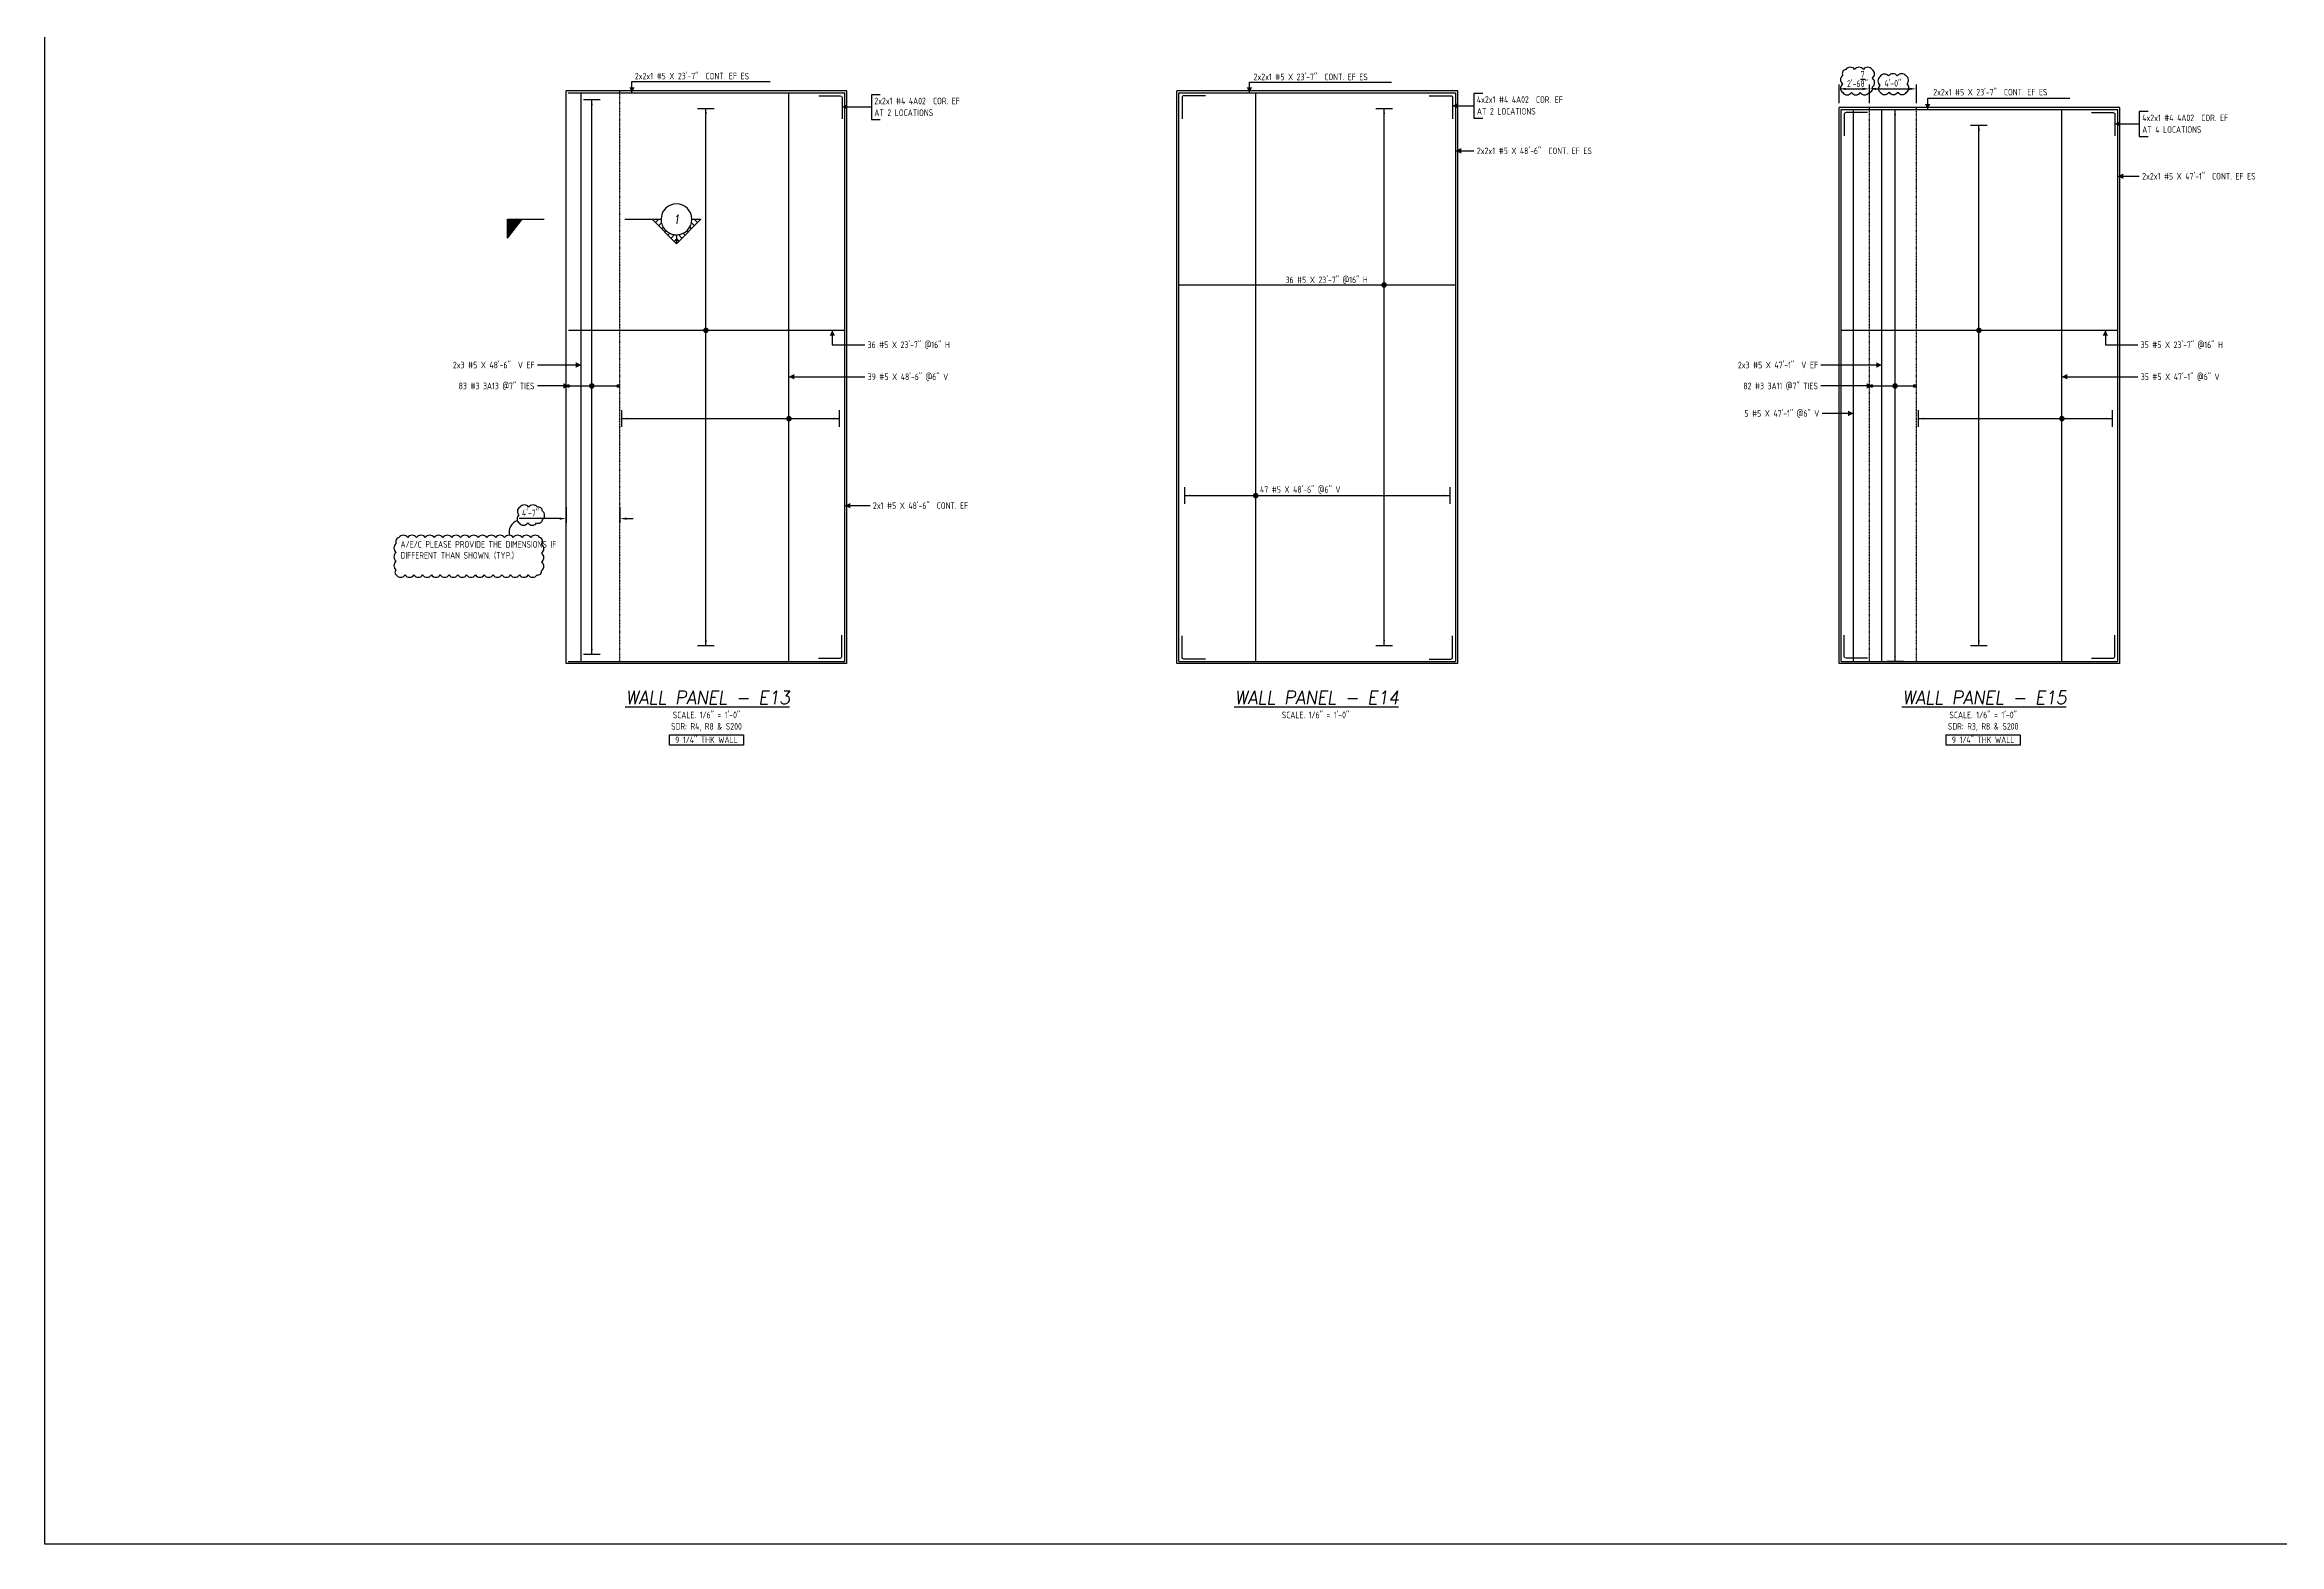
# Model space of a CAD drawing. Header units: inches. Extents: x -10781 to 50822, y -3854 to 38989.
# Drawn here: x 5421 to 7708, y -1266 to 268 of the extents above; entities that cross this region are included whole.
import ezdxf
from ezdxf.enums import TextEntityAlignment as Align

# ---------------------------------------------------------------- set-up
doc = ezdxf.new("R2010")
doc.units = ezdxf.units.IN
doc.header["$LTSCALE"] = 0.025
doc.header["$MEASUREMENT"] = 0
doc.linetypes.add('HIDDEN', pattern=[6, 3, -3])
doc.layers.get('0').update_dxf_attribs({"linetype": 'CONTINUOUS'})
doc.layers.get('Defpoints').update_dxf_attribs({"linetype": 'CONTINUOUS'})
for name, color, linetype in [('0-25TEXT', 7, 'CONTINUOUS'), ('0-35', 3, 'CONTINUOUS'), ('0-35TEXT', 3, 'CONTINUOUS'), ('0-50', 10, 'CONTINUOUS'), ('3', 3, 'CONTINUOUS'), ('BAR-LBL', 2, 'CONTINUOUS'), ('DETAIL', 83, 'CONTINUOUS'), ('hidden', 7, 'HIDDEN'), ('RANGELAY', 7, 'CONTINUOUS'), ('REBARS', 4, 'CONTINUOUS')]:
    doc.layers.add(name, color=color, linetype=linetype)
doc.styles.add('AR', font='ARCHQUIK.shx', dxfattribs={"width": 0.8})
doc.styles.add('ROMANT', font='romant')
doc.dimstyles.new('CADS_DIM_48', dxfattribs={"dimscale": 48, "dimtxt": 0.09375, "dimasz": 0.09375, "dimexe": 0.0625, "dimexo": 0.0625, "dimgap": 0.09375, "dimtad": 0, "dimtih": 1, "dimtoh": 1, "dimzin": 1, "dimdsep": 46, "dimlunit": 4, "dimtxsty": 'AR', "dimblk": 'CLOSED', "dimcen": 0.1875, "dimadec": 0, "dimazin": 0, "dimtfac": 1, "dimtofl": 0, "dimtmove": 0, "dimatfit": 1, "dimldrblk": 'DOTBLANK', "dimfxl": 1, "dimtzin": 0, "dimarcsym": 0})

# ---------------------------------------------------------------- blocks, each defined once
blk = doc.blocks.new('leadrblk')
blk.add_lwpolyline([(0, 0, 0, 1, 0), (1, 0, 1, 1, 0)], format="xyseb")
blk = doc.blocks.new('*U792', base_point=(6862.2, -360.7))
at = {"layer": 'REBARS', "color": 0}
blk.add_lwpolyline([(6838.2, -360.5), (6860.2, -360.5, 0.414213), (6861.9, -358.7), (6861.9, -336.7)], format="xyb", dxfattribs=at)
blk = doc.blocks.new('*U877', base_point=(6582, 22.1))
at = {"layer": 'REBARS', "color": 0}
blk.add_lwpolyline([(6582, 22.4), (6865, 22.4)], dxfattribs=at)
blk = doc.blocks.new('rendmark')
at = {"color": 4}
blk.add_line((0, -3), (0, 3), dxfattribs=at)
blk = doc.blocks.new('rarrow')
at = {"color": 7}
blk.add_solid([(2, -0.33), (2, 0.33), (0, 0)], dxfattribs=at)
blk = doc.blocks.new('*U601', base_point=(6791.9, -346.9))
at = {"layer": 'RANGELAY'}
blk.add_line((6791.9, -346.9), (6791.9, 203.1), dxfattribs=at)
at = {"layer": 'RANGELAY', "xscale": 2.834645669291339, "yscale": 2.834645669291339}
for name, p, rotation in [('rendmark', (6791.9, 203.1), 269.9999969630881), ('rarrow', (6791.9, 203.1), 269.9999969630881), ('rarrow', (6791.9, -346.9), 90.00000003355707), ('rendmark', (6791.9, -346.9), 90.00000003355707)]:
    blk.add_blockref(name, p, dxfattribs=dict(at, rotation=rotation))
blk = doc.blocks.new('VPM631C6')
at = {"const_width": 1}
blk.add_lwpolyline([(-0.5, 0, 1), (0.5, 0, 1)], format="xyb", close=True, dxfattribs=at)
blk = doc.blocks.new('*U602', base_point=(6660.8, -362.9))
at = {"layer": 'REBARS', "color": 0}
blk.add_lwpolyline([(6660.5, -362.9), (6660.5, 219.1)], dxfattribs=at)
blk = doc.blocks.new('*U603', base_point=(6588, -193.2))
at = {"layer": 'RANGELAY'}
blk.add_line((6588, -193.2), (6859.2, -193.2), dxfattribs=at)
at = {"layer": 'RANGELAY', "xscale": 2.834645669291339, "yscale": 2.834645669291339}
for name in ['rendmark', 'rarrow']:
    blk.add_blockref(name, (6588, -193.2), dxfattribs=at)
at = {"layer": 'RANGELAY', "xscale": 2.834645669291339, "yscale": 2.834645669291339, "rotation": 179.999996929531}
for name in ['rarrow', 'rendmark']:
    blk.add_blockref(name, (6859.2, -193.2), dxfattribs=at)
blk = doc.blocks.new('VPM631C9')
at = {"const_width": 1}
blk.add_lwpolyline([(-0.5, 0, 1), (0.5, 0, 1)], format="xyb", close=True, dxfattribs=at)
blk = doc.blocks.new('*U916', base_point=(6582, 218.8))
at = {"layer": 'REBARS', "color": 0}
blk.add_lwpolyline([(6582, 219.1), (6865, 219.1)], dxfattribs=at)
blk = doc.blocks.new('*U917', base_point=(6582, -362.6))
at = {"layer": 'REBARS', "color": 0}
blk.add_lwpolyline([(6582, -362.9), (6865, -362.9)], dxfattribs=at)
blk = doc.blocks.new('*U604', base_point=(6582.3, -362.9))
at = {"layer": 'REBARS', "color": 0}
blk.add_lwpolyline([(6582, -362.9), (6582, 219.1)], dxfattribs=at)
blk = doc.blocks.new('*U605', base_point=(6864.9, -362.9))
at = {"layer": 'REBARS', "color": 0}
blk.add_lwpolyline([(6865.2, -362.9), (6865.2, 219.1)], dxfattribs=at)
blk = doc.blocks.new('*U915', base_point=(7542.8, -24.3))
at = {"layer": 'REBARS', "color": 0}
blk.add_lwpolyline([(7542.8, -24), (7259.8, -24)], dxfattribs=at)
blk = doc.blocks.new('*U606', base_point=(7400.6, -346.9))
at = {"layer": 'RANGELAY'}
blk.add_line((7400.6, -346.9), (7400.6, 186.1), dxfattribs=at)
at = {"layer": 'RANGELAY', "xscale": 2.834645669291339, "yscale": 2.834645669291339}
for name, p, rotation in [('rendmark', (7400.6, 186.1), 269.9999968959739), ('rarrow', (7400.6, 186.1), 269.9999968959739), ('rarrow', (7400.6, -346.9), 89.99999996644287), ('rendmark', (7400.6, -346.9), 89.99999996644287)]:
    blk.add_blockref(name, p, dxfattribs=dict(at, rotation=rotation))
blk = doc.blocks.new('VPM67F01')
at = {"const_width": 1}
blk.add_lwpolyline([(-0.5, 0, 1), (0.5, 0, 1)], format="xyb", close=True, dxfattribs=at)
blk = doc.blocks.new('*U607', base_point=(7485.8, -362.9))
at = {"layer": 'REBARS', "color": 0}
blk.add_lwpolyline([(7485.5, -362.9), (7485.5, 202.1)], dxfattribs=at)
blk = doc.blocks.new('*U608', base_point=(7338.6, -114.4))
at = {"layer": 'RANGELAY'}
blk.add_line((7338.6, -114.4), (7536.8, -114.4), dxfattribs=at)
at = {"layer": 'RANGELAY', "xscale": 2.834645669291339, "yscale": 2.834645669291339}
for name in ['rendmark', 'rarrow']:
    blk.add_blockref(name, (7338.6, -114.4), dxfattribs=at)
at = {"layer": 'RANGELAY', "xscale": 2.834645669291339, "yscale": 2.834645669291339, "rotation": 179.999996929531}
for name in ['rarrow', 'rendmark']:
    blk.add_blockref(name, (7536.8, -114.4), dxfattribs=at)
blk = doc.blocks.new('VPM67F94')
at = {"const_width": 1}
blk.add_lwpolyline([(-0.5, 0, 1), (0.5, 0, 1)], format="xyb", close=True, dxfattribs=at)
blk = doc.blocks.new('*D35')
at = {"layer": 'Defpoints', "color": 0, "transparency": 16777216}
for p in [(7336.6, 223.1), (7288.5, 204.1), (7336.6, 204.1)]:
    blk.add_point(p, dxfattribs=at)
at = {"layer": 'DETAIL', "color": 0, "lineweight": -2, "transparency": 16777216}
for p, q in [((7288.5, 208.6), (7288.5, 227.6)), ((7295.2, 223.1), (7329.8, 223.1)), ((7336.6, 208.6), (7336.6, 227.6))]:
    blk.add_line(p, q, dxfattribs=at)
at = {"layer": 'DETAIL', "color": 0, "transparency": 16777216}
for points in [[(7295.2, 224.2), (7295.2, 222), (7288.5, 223.1)], [(7329.8, 224.2), (7329.8, 222), (7336.6, 223.1)]]:
    blk.add_solid(points, dxfattribs=at)
at = {"layer": 'DETAIL', "color": 0, "transparency": 16777216, "insert": (7312.5, 228.8), "char_height": 6.75, "attachment_point": 5, "style": 'AR'}
blk.add_mtext('4\'-0"', dxfattribs=at)
blk = doc.blocks.new('_DotBlank')
at = {"layer": '0-35', "color": 0, "lineweight": -2}
blk.add_line((-0.5, 0), (-1, 0), dxfattribs=at)
blk.add_circle((0, 0), 0.5, dxfattribs=at)
blk = doc.blocks.new('*U609', base_point=(7272.6, -362.9))
at = {"layer": 'REBARS', "color": 0}
blk.add_lwpolyline([(7272.3, -362.9), (7272.3, 202.1)], dxfattribs=at)
blk = doc.blocks.new('*U1075', base_point=(7290.8, -80.9))
at = {"layer": 'REBARS', "color": 0, "const_width": 1.8}
for points in [[(7290.9, -80, 1), (7290.9, -81.8, 1), (7290.9, -80)], [(7334.6, -81.8, 1), (7334.6, -80, 1), (7334.6, -81.8)]]:
    blk.add_lwpolyline(points, format="xyb", dxfattribs=at)
at = {"layer": 'REBARS', "color": 0}
blk.add_lwpolyline([(7290.9, -80.9), (7334.6, -80.9)], dxfattribs=at)
blk = doc.blocks.new('*U610', base_point=(7314.7, -362.9))
at = {"layer": 'RANGELAY'}
blk.add_line((7314.7, -362.9), (7314.7, 202.1), dxfattribs=at)
at = {"layer": 'RANGELAY', "xscale": 2.834645669291339, "yscale": 2.834645669291339}
for name, p, rotation in [('rendmark', (7314.7, 202.1), 269.9999969411396), ('rarrow', (7314.7, 202.1), 269.9999969411396), ('rendmark', (7314.7, -362.9), 90.00000001160858), ('rarrow', (7314.7, -362.9), 90.00000001160858)]:
    blk.add_blockref(name, p, dxfattribs=dict(at, rotation=rotation))
blk = doc.blocks.new('VPM68227')
at = {"const_width": 1}
blk.add_lwpolyline([(-0.5, 0, 1), (0.5, 0, 1)], format="xyb", close=True, dxfattribs=at)
blk = doc.blocks.new('*U1074', base_point=(7301.6, -363.1))
at = {"layer": 'REBARS', "color": 0}
blk.add_lwpolyline([(7301.2, -363.1), (7301.2, 201.9)], dxfattribs=at)
blk = doc.blocks.new('*U812', base_point=(7262.6, -359.9))
at = {"layer": 'REBARS', "color": 0}
blk.add_lwpolyline([(7286.6, -359.7), (7264.6, -359.7, -0.414213), (7262.8, -357.9), (7262.8, -335.9)], format="xyb", dxfattribs=at)
blk = doc.blocks.new('*U813', base_point=(7539.8, -359.9))
at = {"layer": 'REBARS', "color": 0}
blk.add_lwpolyline([(7515.8, -359.7), (7537.8, -359.7, 0.414213), (7539.6, -357.9), (7539.6, -335.9)], format="xyb", dxfattribs=at)
blk = doc.blocks.new('*U913', base_point=(7259.6, 201.8))
at = {"layer": 'REBARS', "color": 0}
blk.add_lwpolyline([(7259.6, 202.1), (7542.6, 202.1)], dxfattribs=at)
blk = doc.blocks.new('*U914', base_point=(7259.6, -362.6))
at = {"layer": 'REBARS', "color": 0}
blk.add_lwpolyline([(7259.6, -362.9), (7542.6, -362.9)], dxfattribs=at)
blk = doc.blocks.new('*U611', base_point=(7259.9, -362.9))
at = {"layer": 'REBARS', "color": 0}
blk.add_lwpolyline([(7259.6, -362.9), (7259.6, 202.1)], dxfattribs=at)
blk = doc.blocks.new('*U612', base_point=(7542.5, -362.9))
at = {"layer": 'REBARS', "color": 0}
blk.add_lwpolyline([(7542.8, -362.9), (7542.8, 202.1)], dxfattribs=at)
blk = doc.blocks.new('*U1072', base_point=(5957.1, -80.9))
at = {"layer": 'REBARS', "color": 0, "const_width": 1.8}
for points in [[(5957.2, -80, 1), (5957.2, -81.8, 1), (5957.2, -80)], [(6007.9, -81.8, 1), (6007.9, -80, 1), (6007.9, -81.8)]]:
    blk.add_lwpolyline(points, format="xyb", dxfattribs=at)
at = {"layer": 'REBARS', "color": 0}
blk.add_lwpolyline([(5957.2, -80.9), (6007.9, -80.9)], dxfattribs=at)
blk = doc.blocks.new('*U613', base_point=(5981.2, -355.9))
at = {"layer": 'RANGELAY'}
blk.add_line((5981.2, -355.9), (5981.2, 212.1), dxfattribs=at)
at = {"layer": 'RANGELAY', "xscale": 2.834645669291339, "yscale": 2.834645669291339}
for name, p, rotation in [('rendmark', (5981.2, 212.1), 269.9999969411396), ('rarrow', (5981.2, 212.1), 269.9999969411396), ('rendmark', (5981.2, -355.9), 90.00000001160855), ('rarrow', (5981.2, -355.9), 90.00000001160855)]:
    blk.add_blockref(name, p, dxfattribs=dict(at, rotation=rotation))
blk = doc.blocks.new('VPM6843E')
at = {"const_width": 1}
blk.add_lwpolyline([(-0.5, 0, 1), (0.5, 0, 1)], format="xyb", close=True, dxfattribs=at)
blk = doc.blocks.new('*U1073', base_point=(5970.6, -362.9))
at = {"layer": 'REBARS', "color": 0}
blk.add_lwpolyline([(5970.3, -362.9), (5970.3, 219.1)], dxfattribs=at)
blk = doc.blocks.new('*U880', base_point=(6240.2, -24.3))
at = {"layer": 'REBARS', "color": 0}
blk.add_lwpolyline([(6240.2, -24), (5957.2, -24)], dxfattribs=at)
blk = doc.blocks.new('*U614', base_point=(6097.9, -346.9))
at = {"layer": 'RANGELAY'}
blk.add_line((6097.9, -346.9), (6097.9, 203.1), dxfattribs=at)
at = {"layer": 'RANGELAY', "xscale": 2.834645669291339, "yscale": 2.834645669291339}
for name, p, rotation in [('rendmark', (6097.9, 203.1), 269.9999968959739), ('rarrow', (6097.9, 203.1), 269.9999968959739), ('rarrow', (6097.9, -346.9), 89.99999996644293), ('rendmark', (6097.9, -346.9), 89.99999996644293)]:
    blk.add_blockref(name, p, dxfattribs=dict(at, rotation=rotation))
blk = doc.blocks.new('VPM685D0')
at = {"const_width": 1}
blk.add_lwpolyline([(-0.5, 0, 1), (0.5, 0, 1)], format="xyb", close=True, dxfattribs=at)
blk = doc.blocks.new('*U615', base_point=(6183.1, -362.9))
at = {"layer": 'REBARS', "color": 0}
blk.add_lwpolyline([(6182.8, -362.9), (6182.8, 219.1)], dxfattribs=at)
blk = doc.blocks.new('*U616', base_point=(6011.9, -114.4))
at = {"layer": 'RANGELAY'}
blk.add_line((6011.9, -114.4), (6234.2, -114.4), dxfattribs=at)
at = {"layer": 'RANGELAY', "xscale": 2.834645669291339, "yscale": 2.834645669291339}
for name in ['rendmark', 'rarrow']:
    blk.add_blockref(name, (6011.9, -114.4), dxfattribs=at)
at = {"layer": 'RANGELAY', "xscale": 2.834645669291339, "yscale": 2.834645669291339, "rotation": 179.999996929531}
for name in ['rarrow', 'rendmark']:
    blk.add_blockref(name, (6234.2, -114.4), dxfattribs=at)
blk = doc.blocks.new('VPM68663')
at = {"const_width": 1}
blk.add_lwpolyline([(-0.5, 0, 1), (0.5, 0, 1)], format="xyb", close=True, dxfattribs=at)
blk = doc.blocks.new('*U816', base_point=(6237.2, -359.9))
at = {"layer": 'REBARS', "color": 0}
blk.add_lwpolyline([(6213.2, -359.7), (6235.2, -359.7, 0.414213), (6236.9, -357.9), (6236.9, -335.9)], format="xyb", dxfattribs=at)
blk = doc.blocks.new('*U617', base_point=(5956.9, 218.8))
at = {"layer": 'REBARS', "color": 0}
blk.add_lwpolyline([(5956.9, 219.1), (6240.2, 219.1)], dxfattribs=at)
blk = doc.blocks.new('*U618', base_point=(5956.9, -362.6))
at = {"layer": 'REBARS', "color": 0}
blk.add_lwpolyline([(5956.9, -362.9), (6240.2, -362.9)], dxfattribs=at)
blk = doc.blocks.new('*U619', base_point=(6239.9, -362.9))
at = {"layer": 'REBARS', "color": 0}
blk.add_lwpolyline([(6240.2, -362.9), (6240.2, 219.1)], dxfattribs=at)
blk = doc.blocks.new('SECTARO')
for p, q in [((33.3, 0), (0, 0)), ((33.3, 17), (33.3, 0))]:
    blk.add_line(p, q)
at = {"linetype": 'Continuous'}
blk.add_line((33.3, 17), (20.1, 0), dxfattribs=at)
for points in [[(33.3, 0), (33.3, 17), (33.3, 0), (20.1, 0)], [(33.3, 17), (20.1, 0), (33.3, 0), (33.3, 17)]]:
    blk.add_solid(points, dxfattribs=at)
blk = doc.blocks.new('*X3')
at = {"color": 0, "linetype": 'Continuous'}
for p, q in [((-1.108, 0.278), (-1.075, 0.312)), ((-1.081, 0.217), (-1.031, 0.267)), ((-1.013, 0.197), (-0.986, 0.223)), ((-0.96, 0.161), (-0.942, 0.179)), ((-0.92, 0.112), (-0.898, 0.135)), ((-0.895, 0.05), (-0.854, 0.091)), ((-0.856, 0), (-0.81, 0.046)), ((-0.768, 0), (-0.765, 0.002))]:
    blk.add_line(p, q, dxfattribs=at)
blk = doc.blocks.new('*X2')
at = {"color": 0, "linetype": 'Continuous'}
for p, q in [((-1.108, 0.278), (-1.075, 0.312)), ((-0.96, 0.161), (-0.942, 0.179)), ((-0.856, 0), (-0.81, 0.046))]:
    blk.add_line(p, q, dxfattribs=at)
blk = doc.blocks.new('SECTNU')
at = {"linetype": 'Continuous'}
blk.add_line((-24.7, 0), (-32.8, 0), dxfattribs=at)
blk.add_line((0, 0), (-24.7, 0))
at = {"layer": '3'}
for p, q in [((-68.9, 0), (-46.8, 22.1)), ((-60.8, 0), (-68.9, 0))]:
    blk.add_line(p, q, dxfattribs=at)
at = {"layer": '3', "linetype": 'Continuous'}
blk.add_line((-46.8, 14), (-46.8, 22.1), dxfattribs=at)
at = {"layer": '3'}
for points in [[(-46.8, 22.1), (-24.7, 0), (-32.8, 0, 1)], [(-32.8, 0, 0.414214), (-46.8, 14)]]:
    blk.add_lwpolyline(points, format="xyb", dxfattribs=at)
for start, end in [(90, 180), (180, 0)]:
    blk.add_arc((-46.8, 0), 14, start, end, dxfattribs=at)
at = {"linetype": 'Continuous', "xscale": -64, "yscale": 64, "zscale": 64, "rotation": 359.9999999999999}
blk.add_blockref('*X3', (-117.7, 0), dxfattribs=at)
at = {"linetype": 'Continuous', "xscale": 64, "yscale": 64, "zscale": 64}
for name in ['*X3', '*X2']:
    blk.add_blockref(name, (24.1, 0), dxfattribs=at)
at = {"linetype": 'Continuous', "style": 'ROMANT', "oblique": 9, "width": 0.9}
blk.add_attdef('NO', text='', height=8, dxfattribs=at).set_placement((-46.8, 0), align=Align.MIDDLE)
blk = doc.blocks.new('*U817', base_point=(6237.4, 216.3))
at = {"layer": 'REBARS', "color": 0}
blk.add_lwpolyline([(6213.4, 216.1), (6235.4, 216.1, -0.414213), (6237.2, 214.3), (6237.2, 192.3)], format="xyb", dxfattribs=at)
blk = doc.blocks.new('*U793', base_point=(6585, -360.7))
at = {"layer": 'REBARS', "color": 0}
blk.add_lwpolyline([(6609, -360.5), (6587, -360.5, -0.414213), (6585.2, -358.7), (6585.2, -336.7)], format="xyb", dxfattribs=at)
blk = doc.blocks.new('*U794', base_point=(6585, 216.3))
at = {"layer": 'REBARS', "color": 0}
blk.add_lwpolyline([(6609, 216.1), (6587, 216.1, 0.414214), (6585.2, 214.3), (6585.2, 192.3)], format="xyb", dxfattribs=at)
blk = doc.blocks.new('*U795', base_point=(6862.2, 216.3))
at = {"layer": 'REBARS', "color": 0}
blk.add_lwpolyline([(6838.2, 216.1), (6860.2, 216.1, -0.414214), (6861.9, 214.3), (6861.9, 192.3)], format="xyb", dxfattribs=at)
blk = doc.blocks.new('*U814', base_point=(7262.6, 199.1))
at = {"layer": 'REBARS', "color": 0}
blk.add_lwpolyline([(7286.6, 198.8), (7264.6, 198.8, 0.414214), (7262.8, 197.1), (7262.8, 175.1)], format="xyb", dxfattribs=at)
blk = doc.blocks.new('*U815', base_point=(7539.8, 199.1))
at = {"layer": 'REBARS', "color": 0}
blk.add_lwpolyline([(7515.8, 198.8), (7537.8, 198.8, -0.414214), (7539.6, 197.1), (7539.6, 175.1)], format="xyb", dxfattribs=at)
blk = doc.blocks.new('*D658')
at = {"layer": 'Defpoints', "color": 0, "transparency": 16777216}
for p in [(7288.5, 223.1), (7257.6, 204.1), (7288.5, 204.1)]:
    blk.add_point(p, dxfattribs=at)
at = {"layer": 'DETAIL', "color": 0, "lineweight": -2, "transparency": 16777216}
for p, q in [((7257.6, 208.6), (7257.6, 227.6)), ((7264.3, 223.1), (7281.7, 223.1)), ((7288.5, 208.6), (7288.5, 227.6))]:
    blk.add_line(p, q, dxfattribs=at)
at = {"layer": 'DETAIL', "color": 0, "transparency": 16777216}
for points in [[(7264.3, 224.2), (7264.3, 222), (7257.6, 223.1)], [(7281.7, 224.2), (7281.7, 222), (7288.5, 223.1)]]:
    blk.add_solid(points, dxfattribs=at)
at = {"layer": 'DETAIL', "color": 0, "transparency": 16777216, "insert": (7276.3, 233.2), "char_height": 6.75, "attachment_point": 5, "style": 'AR'}
blk.add_mtext('2\'-6{\\H1.000000x;\\S7/8;}"', dxfattribs=at)
blk = doc.blocks.new('*D997')
at = {"layer": 'Defpoints', "color": 0, "transparency": 16777216}
for p in [(5954.9, -200.4), (6009.9, -200.4), (5954.9, -216.7)]:
    blk.add_point(p, dxfattribs=at)
at = {"layer": 'DETAIL', "color": 0, "lineweight": -2, "transparency": 16777216}
for p, q in [((5954.9, -204.9), (5954.9, -221.2)), ((6009.9, -204.9), (6009.9, -221.2)), ((5948.2, -216.7), (5906.9, -216.7)), ((6016.7, -216.7), (6023.4, -216.7))]:
    blk.add_line(p, q, dxfattribs=at)
at = {"layer": 'DETAIL', "color": 0, "transparency": 16777216}
for points in [[(5948.2, -215.6), (5948.2, -217.9), (5954.9, -216.7)], [(6016.7, -215.6), (6016.7, -217.9), (6009.9, -216.7)]]:
    blk.add_solid(points, dxfattribs=at)
at = {"layer": 'DETAIL', "color": 0, "transparency": 16777216, "insert": (5918.4, -211), "char_height": 6.75, "attachment_point": 5, "style": 'AR'}
blk.add_mtext('4\'-7"', dxfattribs=at)

msp = doc.modelspace()

# ---------------------------------------------------------------- linework, layer by layer
at = {"layer": '0-25TEXT'}
for points in [[(6022.28118, 219.08879), (6022.28118, 230.64159), (6163.54337, 230.64159)], [(6654.12054, 219.08879), (6654.12054, 230.12056), (6799.33941, 230.12056)], [(6276.26129, 217.09338), (6267.26224, 217.09338), (6267.26224, 191.59606), (6276.26129, 191.59606)], [(6892.85065, 218.51044), (6883.8516, 218.51044), (6883.8516, 193.01312), (6892.85065, 193.01312)], [(7348.11732, 202.08879), (7348.11732, 213.70945), (7493.61975, 213.70945)], [(6237.16586, 204.71968), (6267.26224, 204.71968)], [(6861.92183, 205.76178), (6883.8516, 205.76178)], [(7539.58488, 187.45993), (7564.6578, 187.45993)], [(7573.65686, 199.83363), (7564.6578, 199.83363), (7564.6578, 174.33631), (7573.65686, 174.33631)], [(6865.20492, 159.67862), (6883.8516, 159.67862)], [(7542.83481, 133.67841), (7564.6578, 133.67841)], [(6227.2629, -24.02402), (6227.2629, -38.79573), (6260.39673, -38.79573)], [(7529.93171, -24.02402), (7529.93171, -38.79573), (7563.06554, -38.79573)], [(5970.32685, -59.51841), (5925.60122, -59.51839)], [(7301.23772, -59.51839), (7238.90687, -59.51839)], [(5957.66103, -80.93991), (5925.51943, -80.93991)], [(6182.81495, -71.55995), (6260.49532, -71.55995)], [(7291.24, -80.93991), (7238.82509, -80.93991)], [(7485.48377, -71.55995), (7563.16413, -71.55995)], [(7272.29097, -109.05849), (7240.22702, -109.05849)], [(6240.166, -203.41901), (6265.87127, -203.41901)]]:
    msp.add_lwpolyline(points, dxfattribs=at)
at = {"layer": '0-35'}
for p, q in [((5954.91605, -364.91121), (5954.91605, 221.08879)), ((6242.16605, 221.08879), (5954.91605, 221.08879)), ((6242.16605, -364.91121), (6242.16605, 221.08879)), ((6579.95495, -364.91121), (6579.95495, 221.08879)), ((6867.20495, 221.08879), (6579.95495, 221.08879)), ((6867.20495, -364.91121), (6867.20495, 221.08879)), ((7257.58487, -364.91121), (7257.58487, 204.08879)), ((7544.83487, 204.08879), (7257.58487, 204.08879)), ((7544.83487, -364.91121), (7544.83487, 204.08879)), ((6242.16605, -364.91121), (5954.91605, -364.91121)), ((6867.20495, -364.91121), (6579.95495, -364.91121)), ((7544.83487, -364.91121), (7257.58487, -364.91121))]:
    msp.add_line(p, q, dxfattribs=at)
at = {"layer": '0-50'}
for points in [[(6060.5838, -438.16317), (6136.47064, -438.16317), (6136.47064, -448.51953), (6060.5838, -448.51953)], [(7366.94457, -438.16317), (7442.83141, -438.16317), (7442.83141, -448.51953), (7366.94457, -448.51953)]]:
    msp.add_lwpolyline(points, close=True, dxfattribs=at)
at = {"layer": 'BAR-LBL'}
msp.add_lwpolyline([(5421.30462, 1218.9583), (9773.86267, 1218.9583), (9773.86267, -1266.46422), (5421.30462, -1266.46422)], close=True, dxfattribs=at)
at = {"layer": 'DETAIL'}
for points in [[(7261.18053, 219.33529, 0.52056705), (7270.18053, 219.33529, 0.52056705), (7279.18053, 219.33529, 0.52056705), (7288.18053, 219.33529, 0.52056705), (7291.49104, 225.02477, 0.52056705), (7291.49104, 234.02477, 0.52056705), (7291.33625, 242.86998, 0.52056705), (7282.33625, 242.86998, 0.52056705), (7273.33625, 242.86998, 0.52056705), (7264.33625, 242.86998, 0.52056705), (7261.18053, 237.02569, 0.52056705), (7261.18053, 228.02569, 0.52056705)], [(7299.54474, 219.5855, 0.52056705), (7308.54474, 219.5855, 0.52056705), (7317.54474, 219.5855, 0.52056705), (7326.54474, 219.5855, 0.52056705), (7326.93015, 228.20009, 0.52056705), (7326.01536, 236.2853, 0.52056705), (7317.01536, 236.2853, 0.52056705), (7308.01536, 236.2853, 0.52056705), (7299.54474, 235.75592, 0.52056705), (7299.54474, 226.75592, 0.52056705)], [(5906.68892, -221.10588, 0.52056705), (5915.68892, -221.10588, 0.52056705), (5924.68892, -221.10588, 0.52056705), (5930.55361, -217.97057, 0.52056705), (5930.55361, -208.97057, 0.52056705), (5925.48062, -205.04357, 0.52056705), (5916.48062, -205.04357, 0.52056705), (5907.48062, -205.04357, 0.52056705), (5906.68892, -213.25187, 0.52056705)], [(5781.07428, -274.42079, 0.52056705), (5790.07428, -274.42079, 0.52056705), (5799.07428, -274.42079, 0.52056705), (5808.07428, -274.42079, 0.52056705), (5817.07428, -274.42079, 0.52056705), (5826.07428, -274.42079, 0.52056705), (5835.07428, -274.42079, 0.52056705), (5844.07428, -274.42079, 0.52056705), (5853.07428, -274.42079, 0.52056705), (5862.07428, -274.42079, 0.52056705), (5871.07428, -274.42079, 0.52056705), (5880.07428, -274.42079, 0.52056705), (5889.07428, -274.42079, 0.52056705), (5898.07428, -274.42079, 0.52056705), (5907.07428, -274.42079, 0.52056705), (5916.07428, -274.42079, 0.52056705), (5925.07428, -274.42079, 0.52056705), (5929.74956, -270.09607, 0.52056705), (5929.74956, -261.09607, 0.52056705), (5929.74956, -252.09607, 0.52056705), (5929.74956, -243.09607, 0.52056705), (5927.79767, -236.04797, 0.52056705), (5918.79767, -236.04797, 0.52056705), (5909.79767, -236.04797, 0.52056705), (5900.79767, -236.04797, 0.52056705), (5891.79767, -236.04797, 0.52056705), (5882.79767, -236.04797, 0.52056705), (5873.79767, -236.04797, 0.52056705), (5864.79767, -236.04797, 0.52056705), (5855.79767, -236.04797, 0.52056705), (5846.79767, -236.04797, 0.52056705), (5837.79767, -236.04797, 0.52056705), (5828.79767, -236.04797, 0.52056705), (5819.79767, -236.04797, 0.52056705), (5810.79767, -236.04797, 0.52056705), (5801.79767, -236.04797, 0.52056705), (5792.79767, -236.04797, 0.52056705), (5783.79767, -236.04797, 0.52056705), (5781.07428, -242.32458, 0.52056705), (5781.07428, -251.32458, 0.52056705), (5781.07428, -260.32458, 0.52056705), (5781.07428, -269.32458, 0.52056705)]]:
    msp.add_lwpolyline(points, format="xyb", close=True, dxfattribs=at)
msp.add_arc((5908.15549, -230.21981), 11.67519, 105.70109506, 197.62141356, dxfattribs=at)
at = {"layer": 'hidden'}
for p, q in [((6009.91584, -364.91121), (6009.91584, 221.08879)), ((7288.49502, -364.91121), (7288.49502, 204.08879)), ((7336.569, -364.91121), (7336.569, 204.08879))]:
    msp.add_line(p, q, dxfattribs=at)

# ---------------------------------------------------------------- block references
ref = msp.add_blockref('SECTNU', (6014.94526, 89.59664), dxfattribs=dict(xscale=1.129181470141702, yscale=1.129181470141702, zscale=1.129181470141702, rotation=180))
ref.add_attrib('NO', '1', dxfattribs={"linetype": 'Continuous', "height": 9.03345, "style": 'ROMANT', "oblique": 9, "width": 0.9}).set_placement((6067.80529, 89.59663), align=Align.MIDDLE)
at = {"xscale": 1.129181470141702, "yscale": 1.129181470141702, "zscale": 1.129181470141702, "rotation": 180}
msp.add_blockref('SECTARO', (5932.56159, 89.59665), dxfattribs=at)
at = {"layer": '0-25TEXT'}
for name, p, xscale, yscale, rotation in [('leadrblk', (6022.28118, 219.08879), 5.623937007874017, 2.250708661417324, 90.00000153523449), ('leadrblk', (6654.12054, 219.08879), 5.623937007874017, 2.250708661417324, 90.00000153523449), ('leadrblk', (7348.11732, 202.08879), 5.623937007874017, 2.250708661417324, 90.00000153523449), ('leadrblk', (7542.83481, 133.67841), 5.62393700787401, 2.250708661417324, 6.129042313673954e-06), ('VPM631C6', (6791.90548, 22.41736), 2.834645669291339, 2.834645669291339, 90.00000003355706), ('VPM685D0', (6097.91357, -24.02401), 2.834645669291339, 2.834645669291339, 269.9999999664429), ('leadrblk', (6227.2629, -24.02402), 5.623937007874017, 2.250708661417324, 270.0000046057035), ('VPM67F01', (7400.58238, -24.02401), 2.834645669291339, 2.834645669291339, 269.9999999664429), ('leadrblk', (7529.93171, -24.02402), 5.623937007874017, 2.250708661417324, 270.0000046057035), ('leadrblk', (5970.32685, -59.51841), 5.623937007874017, 2.250708661417324, 180.000003070469), ('leadrblk', (7301.23772, -59.51839), 5.623937007874017, 2.250708661417324, 180.000003070469), ('leadrblk', (5957.66103, -80.93991), 5.623937007874017, 2.250708661417324, 180.000003070469), ('VPM6843E', (5981.16194, -80.93991), 2.834645669291339, 2.834645669291339, 90.00000001160855), ('leadrblk', (7291.24, -80.93991), 5.623937007874017, 2.250708661417324, 180.000003070469), ('VPM68227', (7314.74091, -80.93991), 2.834645669291339, 2.834645669291339, 90.00000001160855), ('leadrblk', (7272.29097, -109.05849), 5.623937007874017, 2.250708661417324, 180.000003070469), ('leadrblk', (6240.166, -203.41901), 5.623937007874003, 2.250708661417324, 6.129042313673964e-06)]:
    msp.add_blockref(name, p, dxfattribs=dict(at, xscale=xscale, yscale=yscale, rotation=rotation))
for name, p, xscale, yscale in [('leadrblk', (6237.16586, 204.71968), 5.623937007874017, 2.250708661417324), ('leadrblk', (6861.92183, 205.76178), 5.623937007874017, 2.250708661417324), ('leadrblk', (7539.58488, 187.45993), 5.623937007874017, 2.250708661417324), ('leadrblk', (6865.20492, 159.67862), 5.623937007874017, 2.250708661417324), ('leadrblk', (6182.81495, -71.55995), 5.623937007874017, 2.250708661417324), ('leadrblk', (7485.48377, -71.55995), 5.623937007874017, 2.250708661417324), ('VPM68663', (6182.8149, -114.39789), 2.834645669291339, 2.834645669291339), ('VPM67F94', (7485.48371, -114.39789), 2.834645669291339, 2.834645669291339), ('VPM631C9', (6660.49909, -193.17856), 2.834645669291339, 2.834645669291339)]:
    msp.add_blockref(name, p, dxfattribs=dict(at, xscale=xscale, yscale=yscale))
at = {"layer": 'RANGELAY'}
for name, p in [('*U613', (5981.16194, -355.91121)), ('*U614', (6097.91357, -346.91121)), ('*U601', (6791.90548, -346.91121)), ('*U610', (7314.74091, -362.91121)), ('*U606', (7400.58238, -346.91121)), ('*U616', (6011.91592, -114.39789)), ('*U608', (7338.569, -114.39789)), ('*U603', (6587.95495, -193.17856))]:
    msp.add_blockref(name, p, dxfattribs=at)
at = {"layer": 'REBARS', "color": 4}
for name, p in [('*U617', (5956.91606, 218.77629)), ('*U1073', (5970.63925, -362.91121)), ('*U615', (6183.12736, -362.91121)), ('*U817', (6237.41584, 216.33887)), ('*U619', (6239.85355, -362.91121)), ('*U916', (6581.95495, 218.77629)), ('*U604', (6582.26745, -362.91121)), ('*U794', (6584.98807, 216.33878)), ('*U602', (6660.81156, -362.91121)), ('*U795', (6862.17182, 216.33878)), ('*U605', (6864.89245, -362.91121)), ('*U913', (7259.58487, 201.77629)), ('*U611', (7259.89737, -362.91121)), ('*U814', (7262.58488, 199.0888)), ('*U609', (7272.6034, -362.91121)), ('*U1074', (7301.55012, -363.13853)), ('*U607', (7485.79617, -362.91121)), ('*U815', (7539.83488, 199.08879)), ('*U612', (7542.52237, -362.91121)), ('*U877', (6581.95495, 22.10486)), ('*U880', (6240.16605, -24.33651)), ('*U915', (7542.83487, -24.33651)), ('*U1072', (5957.05383, -80.93991)), ('*U1075', (7290.7565, -80.93991)), ('*U816', (6237.16605, -359.9113)), ('*U793', (6584.98807, -360.70188)), ('*U792', (6862.17182, -360.70188)), ('*U812', (7262.58487, -359.91121)), ('*U813', (7539.83487, -359.91121)), ('*U618', (5956.91606, -362.59871)), ('*U917', (6581.95495, -362.59871)), ('*U914', (7259.58487, -362.59871))]:
    msp.add_blockref(name, p, dxfattribs=at)

# ---------------------------------------------------------------- texts
at = {"color": 7, "linetype": 'Continuous', "style": 'ROMANT', "oblique": 9, "width": 0.95}
for s, p in [('%%UWALL PANEL - E13', (6099.8991, -406.59126)), ('%%UWALL PANEL - E14', (6723.07558, -406.59126)), ('%%UWALL PANEL - E15', (7406.25987, -406.59126))]:
    msp.add_text(s, height=13.5, dxfattribs=at).set_placement(p, align=Align.CENTER)
at = {"layer": '0-35TEXT', "style": 'AR', "width": 0.8}
for p in [(6270.26192, 195.34567), (6886.85128, 196.76272)]:
    msp.add_text('AT 2 LOCATIONS', height=6.7498312, dxfattribs=at).set_placement(p)
msp.add_text('AT 4 LOCATIONS', height=6.7498312, rotation=359.99994889, dxfattribs=at).set_placement((7567.65749, 178.08591))
for s, p in [('SDR: R4, R8 & S200', (6098.52722, -432.70635)), ('SCALE. 1/6" = 1\'-0"', (6098.52722, -421.03815)), ('SCALE. 1/6" = 1\'-0"', (6721.7037, -421.03815)), ('SDR: R3, R8 & S200', (7404.88799, -432.70635)), ('SCALE. 1/6" = 1\'-0"', (7404.88799, -421.03815)), ('9 1/4" THK WALL', (6098.4503, -446.49437)), ('9 1/4" THK WALL', (7404.81107, -446.49437))]:
    msp.add_text(s, height=6.7498312, dxfattribs=at).set_placement(p, align=Align.CENTER)
at = {"layer": 'BAR-LBL', "style": 'AR', "width": 0.8}
for s, p in [('2x2x1 #5 X 23\'-7"  CONT. EF ES', (6025.21851, 232.75497)), ('2x2x1 #5 X 23\'-7"  CONT. EF ES', (6658.40367, 231.98606)), ('2x2x1 #4 4A02  COR. EF', (6270.26192, 207.34441)), ('4x2x1 #4 4A02  COR. EF', (6886.85128, 208.76146)), ('2x2x1 #5 X 23\'-7"  CONT. EF ES', (7353.83785, 216.33417)), ('2x2x1 #5 X 48\'-6"  CONT. EF ES', (6886.85128, 156.30397)), ('2x2x1 #5 X 47\'-1"  CONT. EF ES', (7567.65749, 130.30376)), ('36 #5 X 23\'-7" @16" H', (6691.06177, 24.26211)), ('36 #5 X 23\'-7" @16" H', (6263.39641, -42.17037)), ('35 #5 X 23\'-7" @16" H', (7566.06522, -42.17037)), ('39 #5 X 48\'-6" @6" V', (6263.49501, -74.9346)), ('35 #5 X 47\'-1" @6" V', (7566.16382, -74.9346)), ('47 #5 X 48\'-6" @6" V', (6664.89824, -190.29335)), ('2x1 #5 X 48\'-6"  CONT. EF', (6268.87095, -206.79365))]:
    msp.add_text(s, height=6.7492913, dxfattribs=at).set_placement(p)
msp.add_text('4x2x1 #4 4A02  COR. EF', height=6.7492913, rotation=359.99994889, dxfattribs=at).set_placement((7567.65749, 190.08465))
for s, p in [('2x3 #5 X 48\'-6"  V EF', (5922.60153, -62.89304)), ('2x3 #5 X 47\'-1"  V EF', (7235.90719, -62.89304)), ('83 #3 3A13 @7" TIES', (5922.51975, -84.31456)), ('82 #3 3A11 @7" TIES', (7235.82541, -84.31456)), ('5 #5 X 47\'-1" @6" V', (7237.22734, -112.43314))]:
    msp.add_text(s, height=6.7492913, dxfattribs=at).set_placement(p, align=Align.RIGHT)
at = {"layer": 'DETAIL', "insert": (5785.43593, -239.69277), "char_height": 6.75, "width": 145.4099867, "attachment_point": 1, "style": 'AR'}
msp.add_mtext('A/E/C PLEASE PROVIDE THE DIMENSIONS IF DIFFERENT THAN SHOWN. (TYP.)', dxfattribs=at)

# ---------------------------------------------------------------- dimensions: what is measured, and where the dimension line sits
at = {"layer": 'DETAIL'}
for base, p1, p2, override, picture, middle in [((7288.49502, 223.08782), (7257.58487, 204.08879), (7288.49502, 204.08879), {"dimscale": 72, "dimgap": 0.03125, "dimtad": 1, "dimtih": 0, "dimtoh": 0, "dimdec": 3, "dimtdec": 4}, '*D658', (7276.285, 223.08782)), ((7336.569, 223.08782), (7288.49502, 204.08879), (7336.569, 204.08879), {"dimscale": 72, "dimgap": 0.03125, "dimtad": 1, "dimtih": 0, "dimtoh": 0}, '*D35', (7312.53201, 223.08782)), ((5954.91605, -216.72659), (6009.91584, -200.3676), (5954.91605, -200.3676), {"dimscale": 72, "dimgap": 0.03125, "dimtad": 1, "dimtih": 0, "dimtoh": 0, "dimdec": 3, "dimtdec": 3}, '*D997', (5918.43985, -216.72659))]:
    dim = msp.add_linear_dim(base=base, p1=p1, p2=p2, dimstyle='CADS_DIM_48', override=override, dxfattribs=at)
    dim.commit()
    dim.dimension.update_dxf_attribs({"geometry": picture, "text_midpoint": middle, "dimtype": 160})

doc.saveas('drawing.dxf')
